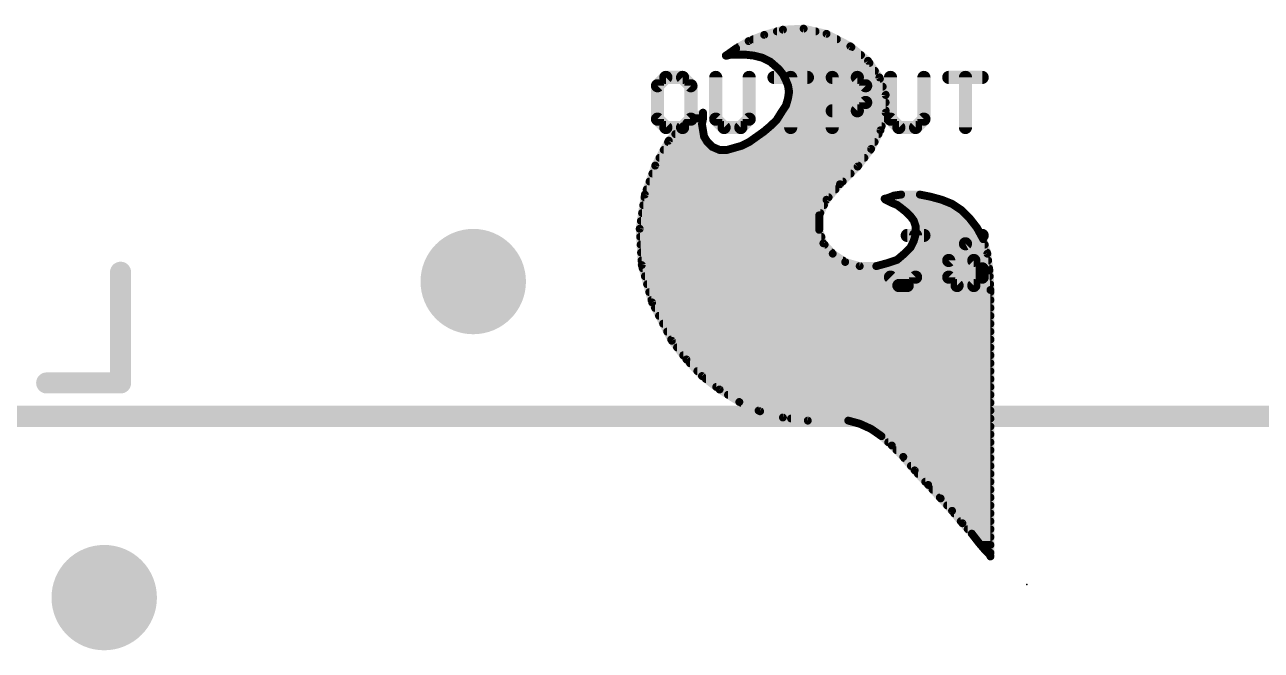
# Model space of a CAD drawing. Extents: x -8 to 103, y -21 to 29.
# Drawn here: x 28.7 to 40.61, y 6.6 to 12.64 of the extents above; entities that cross this region are included whole.
import ezdxf

# ---------------------------------------------------------------- set-up
doc = ezdxf.new("R2010")
doc.units = 0
for name, color, linetype in [('18', 110, 'CONTINUOUS'), ('21', 41, 'CONTINUOUS'), ('22', 40, 'CONTINUOUS'), ('24', 53, 'CONTINUOUS'), ('25', 253, 'CONTINUOUS'), ('27', 253, 'CONTINUOUS')]:
    doc.layers.add(name, color=color, linetype=linetype)

# ---------------------------------------------------------------- blocks, each defined once
blk = doc.blocks.new('ROUNDV')
at = {"const_width": 0.5}
blk.add_lwpolyline([(0, -0.25, 1), (0, 0.25, 1), (0, -0.25)], format="xyb", dxfattribs=at)

msp = doc.modelspace()

# ---------------------------------------------------------------- linework, layer by layer
at = {"layer": '21', "const_width": 0.2032}
msp.add_lwpolyline([(45.625, 8.86), (21.72, 8.86)], dxfattribs=at)
at = {"layer": '22'}
for points, const_width in [([(36.004, 12.589), (36.204, 12.599)], 0.0762), ([(36.204, 12.599), (36.424, 12.549)], 0.0762), ([(35.554, 12.409), (35.674, 12.479)], 0.0762), ([(35.674, 12.479), (35.824, 12.539)], 0.0762), ([(35.7185, 12.4968), (36.5241, 12.4968)], 0.0762), ([(35.824, 12.539), (36.004, 12.589)], 0.0762), ([(35.9464, 12.573), (36.3184, 12.573)], 0.0762), ([(36.424, 12.549), (36.654, 12.429)], 0.0762), ([(35.454, 12.339), (35.484, 12.359)], 0.0762), ([(35.484, 12.359), (35.554, 12.409)], 0.0762), ([(35.5739, 12.4206), (36.6642, 12.4206)], 0.0762), ([(36.654, 12.429), (36.824, 12.289)], 0.0762), ([(35.464, 12.339), (35.454, 12.339)], 0.0762), ([(35.4621, 12.3444), (35.4856, 12.3444)], 0.0762), ([(35.504, 12.349), (35.464, 12.339)], 0.0762), ([(35.634, 12.349), (35.504, 12.349)], 0.0762), ([(35.724, 12.339), (35.634, 12.349)], 0.0762), ([(35.6754, 12.3444), (36.7567, 12.3444)], 0.0762), ([(35.804, 12.319), (35.724, 12.339)], 0.0762), ([(35.884, 12.279), (35.804, 12.319)], 0.0762), ([(35.964, 12.209), (35.884, 12.279)], 0.0762), ([(35.8963, 12.2682), (36.8383, 12.2682)], 0.0762), ([(36.824, 12.289), (36.934, 12.129)], 0.0762), ([(36.004, 12.159), (35.964, 12.209)], 0.0762), ([(35.9776, 12.192), (36.8907, 12.192)], 0.0762), ([(36.034, 12.099), (36.004, 12.159)], 0.0762), ([(36.0256, 12.1158), (36.9387, 12.1158)], 0.0762), ([(36.934, 12.129), (36.994, 11.959)], 0.0762), ([(36.054, 12.049), (36.034, 12.099)], 0.0762), ([(36.064, 11.989), (36.054, 12.049)], 0.0762), ([(36.0556, 12.0396), (36.9656, 12.0396)], 0.0762), ([(36.034, 11.859), (36.054, 11.929)], 0.0762), ([(36.0421, 11.8872), (36.994, 11.8872)], 0.0762), ([(36.054, 11.929), (36.064, 11.989)], 0.0762), ([(36.0597, 11.9634), (36.9924, 11.9634)], 0.0762), ([(36.994, 11.959), (36.994, 11.789)], 0.0762), ([(35.074, 11.689), (35.234, 11.789)], 0.0762), ([(35.234, 11.789), (35.234, 11.779)], 0.0762), ([(35.234, 11.779), (35.234, 11.729)], 0.0762), ([(35.944, 11.719), (35.994, 11.799)], 0.0762), ([(35.994, 11.799), (36.034, 11.859)], 0.0762), ([(36.002, 11.811), (36.994, 11.811)], 0.0762), ([(36.994, 11.789), (36.944, 11.619)], 0.0762), ([(34.904, 11.519), (35.074, 11.689)], 0.0762), ([(35.0436, 11.6586), (35.2274, 11.6586)], 0.0762), ([(35.1473, 11.7348), (35.234, 11.7348)], 0.0762), ([(35.234, 11.729), (35.224, 11.679)], 0.0762), ([(35.224, 11.679), (35.234, 11.619)], 0.0762), ([(35.824, 11.609), (35.894, 11.669)], 0.0762), ([(35.8819, 11.6586), (36.9556, 11.6586)], 0.0762), ([(35.894, 11.669), (35.944, 11.719)], 0.0762), ([(35.9539, 11.7348), (36.9781, 11.7348)], 0.0762), ([(34.9674, 11.5824), (35.2401, 11.5824)], 0.0762), ([(35.234, 11.619), (35.244, 11.559)], 0.0762), ([(35.244, 11.559), (35.274, 11.509)], 0.0762), ([(35.684, 11.509), (35.754, 11.559)], 0.0762), ([(35.754, 11.559), (35.824, 11.609)], 0.0762), ([(35.7868, 11.5824), (36.9257, 11.5824)], 0.0762), ([(36.944, 11.619), (36.854, 11.439)], 0.0762), ([(34.774, 11.279), (34.904, 11.519)], 0.0762), ([(34.8558, 11.43), (35.3917, 11.43)], 0.0762), ([(34.8971, 11.5062), (35.2768, 11.5062)], 0.0762), ([(35.274, 11.509), (35.324, 11.459)], 0.0762), ([(35.324, 11.459), (35.394, 11.429)], 0.0762), ([(35.394, 11.429), (35.464, 11.429)], 0.0762), ([(35.464, 11.429), (35.534, 11.449)], 0.0762), ([(35.4675, 11.43), (36.8471, 11.43)], 0.0762), ([(35.534, 11.449), (35.604, 11.469)], 0.0762), ([(35.604, 11.469), (35.684, 11.509)], 0.0762), ([(35.6784, 11.5062), (36.8876, 11.5062)], 0.0762), ([(36.854, 11.439), (36.724, 11.269)], 0.0762), ([(34.8145, 11.3538), (36.7889, 11.3538)], 0.0762), ([(34.674, 10.999), (34.774, 11.279)], 0.0762), ([(34.7463, 11.2014), (36.6564, 11.2014)], 0.0762), ([(34.7735, 11.2776), (36.7306, 11.2776)], 0.0762), ([(36.724, 11.269), (36.554, 11.099)], 0.0762), ([(34.6919, 11.049), (36.5107, 11.049)], 0.0762), ([(34.7191, 11.1252), (36.5802, 11.1252)], 0.0762), ([(36.554, 11.099), (36.424, 10.949)], 0.0762), ([(34.624, 10.669), (34.674, 10.999)], 0.0762), ([(34.67, 10.9728), (36.4446, 10.9728)], 0.0762), ([(36.424, 10.949), (36.354, 10.799)], 0.0762), ([(36.994, 10.949), (36.984, 10.959)], 0.0762), ([(36.984, 10.959), (36.994, 10.959)], 0.0762), ([(36.994, 10.959), (37.024, 10.969)], 0.0762), ([(37.014, 10.939), (36.994, 10.949)], 0.0762), ([(37.054, 10.919), (37.014, 10.939)], 0.0762), ([(37.024, 10.969), (37.074, 10.989)], 0.0762), ([(37.0335, 10.9728), (37.4467, 10.9728)], 0.0762), ([(37.074, 10.989), (37.144, 10.999)], 0.0762), ([(37.144, 10.999), (37.324, 10.999)], 0.0762), ([(37.324, 10.999), (37.424, 10.979)], 0.0762), ([(37.424, 10.979), (37.534, 10.949)], 0.0762), ([(37.534, 10.949), (37.634, 10.909)], 0.0762), ([(34.6469, 10.8204), (36.364, 10.8204)], 0.0762), ([(34.6585, 10.8966), (36.3995, 10.8966)], 0.0762), ([(37.104, 10.899), (37.054, 10.919)], 0.0762), ([(37.144, 10.869), (37.104, 10.899)], 0.0762), ([(37.1072, 10.8966), (37.6526, 10.8966)], 0.0762), ([(37.194, 10.829), (37.144, 10.869)], 0.0762), ([(37.234, 10.789), (37.194, 10.829)], 0.0762), ([(37.2026, 10.8204), (37.7526, 10.8204)], 0.0762), ([(37.634, 10.909), (37.724, 10.849)], 0.0762), ([(37.724, 10.849), (37.804, 10.769)], 0.0762), ([(34.6354, 10.7442), (36.354, 10.7442)], 0.0762), ([(36.354, 10.799), (36.354, 10.659)], 0.0762), ([(37.264, 10.749), (37.234, 10.789)], 0.0762), ([(37.284, 10.689), (37.264, 10.749)], 0.0762), ([(37.2656, 10.7442), (37.8233, 10.7442)], 0.0762), ([(37.284, 10.619), (37.284, 10.689)], 0.0762), ([(37.804, 10.769), (37.874, 10.679)], 0.0762), ([(34.644, 10.319), (34.624, 10.669)], 0.0762), ([(34.6241, 10.668), (36.354, 10.668)], 0.0762), ([(34.6284, 10.5918), (36.3747, 10.5918)], 0.0762), ([(36.354, 10.659), (36.394, 10.529)], 0.0762), ([(37.264, 10.549), (37.284, 10.619)], 0.0762), ([(37.2762, 10.5918), (37.9216, 10.5918)], 0.0762), ([(37.284, 10.668), (37.88, 10.668)], 0.0762), ([(37.874, 10.679), (37.934, 10.569)], 0.0762), ([(37.934, 10.569), (37.974, 10.429)], 0.0762), ([(34.6328, 10.5156), (36.4061, 10.5156)], 0.0762), ([(36.394, 10.529), (36.484, 10.429)], 0.0762), ([(37.174, 10.429), (37.234, 10.489)], 0.0762), ([(37.234, 10.489), (37.264, 10.549)], 0.0762), ([(37.2473, 10.5156), (37.9493, 10.5156)], 0.0762), ([(34.6371, 10.4394), (36.4746, 10.4394)], 0.0762), ([(34.6415, 10.3632), (36.5827, 10.3632)], 0.0762), ([(36.484, 10.429), (36.604, 10.349)], 0.0762), ([(36.604, 10.349), (36.744, 10.309)], 0.0762), ([(36.904, 10.309), (37.014, 10.339)], 0.0762), ([(37.014, 10.339), (37.104, 10.369)], 0.0762), ([(37.0866, 10.3632), (37.9822, 10.3632)], 0.0762), ([(37.104, 10.369), (37.174, 10.429)], 0.0762), ([(37.1844, 10.4394), (37.971, 10.4394)], 0.0762), ([(37.974, 10.429), (37.994, 10.269)], 0.0762), ([(29.6214, 10.2498), (29.6214, 9.1821)], 0.2032), ([(34.744, 9.959), (34.644, 10.319)], 0.0762), ([(34.6529, 10.287), (37.9918, 10.287)], 0.0762), ([(34.6741, 10.2108), (37.9971, 10.2108)], 0.0762), ([(36.744, 10.309), (36.904, 10.309)], 0.0762), ([(37.994, 10.269), (38.004, 10.079)], 0.0762), ([(34.6952, 10.1346), (38.0011, 10.1346)], 0.0762), ([(34.7164, 10.0584), (38.004, 10.0584)], 0.0762), ([(34.7376, 9.9822), (38.004, 9.9822)], 0.0762), ([(38.004, 10.079), (38.004, 7.509)], 0.0762), ([(34.934, 9.589), (34.744, 9.959)], 0.0762), ([(34.7712, 9.906), (38.004, 9.906)], 0.0762), ([(34.8103, 9.8298), (38.004, 9.8298)], 0.0762), ([(34.8495, 9.7536), (38.004, 9.7536)], 0.0762), ([(34.8886, 9.6774), (38.004, 9.6774)], 0.0762), ([(34.9277, 9.6012), (38.004, 9.6012)], 0.0762), ([(35.074, 9.409), (34.934, 9.589)], 0.0762), ([(34.9838, 9.525), (38.004, 9.525)], 0.0762), ([(35.043, 9.4488), (38.004, 9.4488)], 0.0762), ([(35.224, 9.249), (35.074, 9.409)], 0.0762), ([(35.1081, 9.3726), (38.004, 9.3726)], 0.0762), ([(35.1796, 9.2964), (38.004, 9.2964)], 0.0762), ([(29.6214, 9.1821), (28.9096, 9.1821)], 0.2032), ([(35.394, 9.119), (35.224, 9.249)], 0.0762), ([(35.2617, 9.2202), (38.004, 9.2202)], 0.0762), ([(35.3613, 9.144), (38.004, 9.144)], 0.0762), ([(35.584, 8.999), (35.394, 9.119)], 0.0762), ([(35.4751, 9.0678), (38.004, 9.0678)], 0.0762), ([(35.784, 8.909), (35.584, 8.999)], 0.0762), ([(35.6004, 8.9916), (38.004, 8.9916)], 0.0762), ([(35.7698, 8.9154), (38.004, 8.9154)], 0.0762), ([(36.004, 8.849), (35.784, 8.909)], 0.0762), ([(36.244, 8.819), (36.004, 8.849)], 0.0762), ([(36.0824, 8.8392), (38.004, 8.8392)], 0.0762), ([(36.634, 8.819), (36.244, 8.819)], 0.0762), ([(36.744, 8.789), (36.634, 8.819)], 0.0762), ([(36.854, 8.739), (36.744, 8.789)], 0.0762), ([(36.8012, 8.763), (38.004, 8.763)], 0.0762), ([(36.954, 8.669), (36.854, 8.739)], 0.0762), ([(36.9286, 8.6868), (38.004, 8.6868)], 0.0762), ([(37.054, 8.579), (36.954, 8.669)], 0.0762), ([(37.0189, 8.6106), (38.004, 8.6106)], 0.0762), ([(37.164, 8.469), (37.054, 8.579)], 0.0762), ([(37.0986, 8.5344), (38.004, 8.5344)], 0.0762), ([(37.274, 8.339), (37.164, 8.469)], 0.0762), ([(37.1731, 8.4582), (38.004, 8.4582)], 0.0762), ([(37.2376, 8.382), (38.004, 8.382)], 0.0762), ([(37.404, 8.199), (37.274, 8.339)], 0.0762), ([(37.3048, 8.3058), (38.004, 8.3058)], 0.0762), ([(37.3756, 8.2296), (38.004, 8.2296)], 0.0762), ([(37.524, 8.069), (37.404, 8.199)], 0.0762), ([(37.4461, 8.1534), (38.004, 8.1534)], 0.0762), ([(37.5164, 8.0772), (38.004, 8.0772)], 0.0762), ([(37.634, 7.949), (37.524, 8.069)], 0.0762), ([(37.5863, 8.001), (38.004, 8.001)], 0.0762), ([(37.734, 7.829), (37.634, 7.949)], 0.0762), ([(37.6542, 7.9248), (38.004, 7.9248)], 0.0762), ([(37.7177, 7.8486), (38.004, 7.8486)], 0.0762), ([(37.824, 7.729), (37.734, 7.829)], 0.0762), ([(37.7849, 7.7724), (38.004, 7.7724)], 0.0762), ([(37.894, 7.639), (37.824, 7.729)], 0.0762), ([(37.8495, 7.6962), (38.004, 7.6962)], 0.0762), ([(37.954, 7.569), (37.894, 7.639)], 0.0762), ([(37.9103, 7.62), (38.004, 7.62)], 0.0762), ([(37.994, 7.529), (37.954, 7.569)], 0.0762), ([(37.9792, 7.5438), (38.004, 7.5438)], 0.0762), ([(38.004, 7.509), (37.994, 7.529)], 0.0762)]:
    msp.add_lwpolyline(points, dxfattribs=dict(at, const_width=const_width))
for points, const_width in [([(36.2082, 12.6176, 1), (36.1998, 12.5804)], 0.0381), ([(36.205, 12.58, 1), (36.203, 12.618)], 0.0381), ([(35.6669, 12.4967, 1), (35.6811, 12.4613)], 0.0381), ([(35.6836, 12.4625, 1), (35.6644, 12.4955)], 0.0381), ([(35.7185, 12.5159, 1), (35.7185, 12.4778)], 0.0381), ([(35.8189, 12.5574, 1), (35.8291, 12.5206)], 0.0381), ([(35.8311, 12.5213, 1), (35.8169, 12.5567)], 0.0381), ([(35.9464, 12.5921, 1), (35.9464, 12.554)], 0.0381), ([(36.003, 12.608, 1), (36.005, 12.57)], 0.0381), ([(36.0091, 12.5706, 1), (35.9989, 12.6074)], 0.0381), ([(36.3184, 12.554, 1), (36.3184, 12.5921)], 0.0381), ([(36.4328, 12.5659, 1), (36.4152, 12.5321)], 0.0381), ([(36.4198, 12.5304, 1), (36.4282, 12.5676)], 0.0381), ([(36.5241, 12.4778, 1), (36.5241, 12.5159)], 0.0381), ([(35.4729, 12.3745, 1), (35.4951, 12.3435)], 0.0381), ([(35.4946, 12.3431, 1), (35.4734, 12.3749)], 0.0381), ([(35.5444, 12.4255, 1), (35.5636, 12.3925)], 0.0381), ([(35.5651, 12.3935, 1), (35.5429, 12.4245)], 0.0381), ([(35.5739, 12.4397, 1), (35.5739, 12.4016)], 0.0381), ([(36.6661, 12.4437, 1), (36.6419, 12.4143)], 0.0381), ([(36.6452, 12.4121, 1), (36.6628, 12.4459)], 0.0381), ([(36.6642, 12.4016, 1), (36.6642, 12.4397)], 0.0381), ([(35.4434, 12.3549, 1), (35.4646, 12.3231)], 0.0381), ([(35.454, 12.3581, 1), (35.454, 12.32)], 0.0381), ([(35.4621, 12.3635, 1), (35.4621, 12.3254)], 0.0381), ([(35.4594, 12.3575, 1), (35.4686, 12.3205)], 0.0381), ([(35.464, 12.32, 1), (35.464, 12.3581)], 0.0381), ([(35.504, 12.3681, 1), (35.504, 12.33)], 0.0381), ([(35.4856, 12.3254, 1), (35.4856, 12.3635)], 0.0381), ([(35.5086, 12.3305, 1), (35.4994, 12.3675)], 0.0381), ([(35.6361, 12.3679, 1), (35.6319, 12.3301)], 0.0381), ([(35.634, 12.33, 1), (35.634, 12.3681)], 0.0381), ([(35.6754, 12.3635, 1), (35.6754, 12.3254)], 0.0381), ([(35.7286, 12.3575, 1), (35.7194, 12.3205)], 0.0381), ([(35.7219, 12.3201, 1), (35.7261, 12.3579)], 0.0381), ([(35.8125, 12.336, 1), (35.7955, 12.302)], 0.0381), ([(35.7994, 12.3005, 1), (35.8086, 12.3375)], 0.0381), ([(35.8965, 12.2933, 1), (35.8715, 12.2647)], 0.0381), ([(35.8755, 12.262, 1), (35.8925, 12.296)], 0.0381), ([(35.8963, 12.2873, 1), (35.8963, 12.2492)], 0.0381), ([(36.7567, 12.3254, 1), (36.7567, 12.3635)], 0.0381), ([(36.8397, 12.2998, 1), (36.8083, 12.2782)], 0.0381), ([(36.8119, 12.2743, 1), (36.8361, 12.3037)], 0.0381), ([(36.8383, 12.2492, 1), (36.8383, 12.2873)], 0.0381), ([(35.9789, 12.2209, 1), (35.9491, 12.1971)], 0.0381), ([(35.9515, 12.1947, 1), (35.9765, 12.2233)], 0.0381), ([(35.9776, 12.2111, 1), (35.9776, 12.173)], 0.0381), ([(36.021, 12.1675, 1), (35.987, 12.1505)], 0.0381), ([(35.9891, 12.1471, 1), (36.0189, 12.1709)], 0.0381), ([(36.0256, 12.1349, 1), (36.0256, 12.0968)], 0.0381), ([(36.8907, 12.173, 1), (36.8907, 12.2111)], 0.0381), ([(36.952, 12.1353, 1), (36.916, 12.1227)], 0.0381), ([(36.9183, 12.1182, 1), (36.9497, 12.1398)], 0.0381), ([(36.9387, 12.0968, 1), (36.9387, 12.1349)], 0.0381), ([(36.0517, 12.1061, 1), (36.0163, 12.0919)], 0.0381), ([(36.017, 12.0905, 1), (36.051, 12.1075)], 0.0381), ([(36.0728, 12.0521, 1), (36.0352, 12.0459)], 0.0381), ([(36.0363, 12.0419, 1), (36.0717, 12.0561)], 0.0381), ([(36.0556, 12.0587, 1), (36.0556, 12.0206)], 0.0381), ([(36.9656, 12.0206, 1), (36.9656, 12.0587)], 0.0381), ([(36.0421, 11.9063, 1), (36.0421, 11.8681)], 0.0381), ([(36.0352, 11.9321, 1), (36.0728, 11.9259)], 0.0381), ([(36.0723, 11.9238, 1), (36.0357, 11.9342)], 0.0381), ([(36.0597, 11.9825, 1), (36.0597, 11.9444)], 0.0381), ([(36.0828, 11.9859, 1), (36.0452, 11.9921)], 0.0381), ([(36.0452, 11.9859, 1), (36.0828, 11.9921)], 0.0381), ([(37.013, 11.959, 1), (36.9749, 11.959)], 0.0381), ([(36.976, 11.9527, 1), (37.012, 11.9653)], 0.0381), ([(36.9924, 11.9444, 1), (36.9924, 11.9825)], 0.0381), ([(36.994, 11.8681, 1), (36.994, 11.9063)], 0.0381), ([(35.2531, 11.789, 1), (35.215, 11.789)], 0.0381), ([(35.2531, 11.779, 1), (35.215, 11.779)], 0.0381), ([(35.215, 11.779, 1), (35.2531, 11.779)], 0.0381), ([(35.2441, 11.7728, 1), (35.2239, 11.8052)], 0.0381), ([(35.9781, 11.8096, 1), (36.0099, 11.7884)], 0.0381), ([(36.0102, 11.7889, 1), (35.9778, 11.8091)], 0.0381), ([(36.002, 11.83, 1), (36.002, 11.7919)], 0.0381), ([(36.0157, 11.8642, 1), (36.0523, 11.8538)], 0.0381), ([(36.0499, 11.8484, 1), (36.0181, 11.8696)], 0.0381), ([(36.9749, 11.789, 1), (37.013, 11.789)], 0.0381), ([(37.0123, 11.7836, 1), (36.9757, 11.7944)], 0.0381), ([(36.994, 11.7919, 1), (36.994, 11.83)], 0.0381), ([(35.0436, 11.6776, 1), (35.0436, 11.6395)], 0.0381), ([(35.0639, 11.7052, 1), (35.0841, 11.6728)], 0.0381), ([(35.0875, 11.6755, 1), (35.0605, 11.7025)], 0.0381), ([(35.1473, 11.7538, 1), (35.1473, 11.7157)], 0.0381), ([(35.2428, 11.6821, 1), (35.2052, 11.6759)], 0.0381), ([(35.2053, 11.6827, 1), (35.2427, 11.6753)], 0.0381), ([(35.215, 11.729, 1), (35.2531, 11.729)], 0.0381), ([(35.2527, 11.7253, 1), (35.2153, 11.7327)], 0.0381), ([(35.2274, 11.6395, 1), (35.2274, 11.6776)], 0.0381), ([(35.234, 11.7157, 1), (35.234, 11.7538)], 0.0381), ([(35.8819, 11.6776, 1), (35.8819, 11.6395)], 0.0381), ([(35.8805, 11.6825, 1), (35.9075, 11.6555)], 0.0381), ([(35.9064, 11.6545, 1), (35.8816, 11.6835)], 0.0381), ([(35.9278, 11.7291, 1), (35.9602, 11.7089)], 0.0381), ([(35.9575, 11.7055, 1), (35.9305, 11.7325)], 0.0381), ([(35.9539, 11.7538, 1), (35.9539, 11.7157)], 0.0381), ([(36.9556, 11.6395, 1), (36.9556, 11.6776)], 0.0381), ([(36.9781, 11.7157, 1), (36.9781, 11.7538)], 0.0381), ([(34.9674, 11.6014, 1), (34.9674, 11.5633)], 0.0381), ([(35.2528, 11.6221, 1), (35.2152, 11.6159)], 0.0381), ([(35.2152, 11.6159, 1), (35.2528, 11.6221)], 0.0381), ([(35.2603, 11.5688, 1), (35.2277, 11.5492)], 0.0381), ([(35.2252, 11.5559, 1), (35.2628, 11.5621)], 0.0381), ([(35.2401, 11.5633, 1), (35.2401, 11.6014)], 0.0381), ([(35.7429, 11.5745, 1), (35.7651, 11.5435)], 0.0381), ([(35.7651, 11.5435, 1), (35.7429, 11.5745)], 0.0381), ([(35.7868, 11.6014, 1), (35.7868, 11.5633)], 0.0381), ([(35.8116, 11.6235, 1), (35.8364, 11.5945)], 0.0381), ([(35.8351, 11.5935, 1), (35.8129, 11.6245)], 0.0381), ([(36.9257, 11.6244, 1), (36.9623, 11.6136)], 0.0381), ([(36.9257, 11.5633, 1), (36.9257, 11.6014)], 0.0381), ([(36.961, 11.6105, 1), (36.927, 11.6275)], 0.0381), ([(34.8558, 11.449, 1), (34.8558, 11.4109)], 0.0381), ([(34.8971, 11.5252, 1), (34.8971, 11.4871)], 0.0381), ([(34.8905, 11.5325, 1), (34.9175, 11.5055)], 0.0381), ([(34.9208, 11.5099, 1), (34.8872, 11.5281)], 0.0381), ([(35.2875, 11.5225, 1), (35.2605, 11.4955)], 0.0381), ([(35.2577, 11.4992, 1), (35.2903, 11.5188)], 0.0381), ([(35.2768, 11.4871, 1), (35.2768, 11.5252)], 0.0381), ([(35.3315, 11.4765, 1), (35.3165, 11.4415)], 0.0381), ([(35.3105, 11.4455, 1), (35.3375, 11.4725)], 0.0381), ([(35.394, 11.4481, 1), (35.394, 11.41)], 0.0381), ([(35.3865, 11.4115, 1), (35.4015, 11.4465)], 0.0381), ([(35.3917, 11.4109, 1), (35.3917, 11.449)], 0.0381), ([(35.4588, 11.4473, 1), (35.4692, 11.4107)], 0.0381), ([(35.4675, 11.449, 1), (35.4675, 11.4109)], 0.0381), ([(35.464, 11.41, 1), (35.464, 11.4481)], 0.0381), ([(35.5288, 11.4673, 1), (35.5392, 11.4307)], 0.0381), ([(35.5392, 11.4307, 1), (35.5288, 11.4673)], 0.0381), ([(35.5955, 11.486, 1), (35.6125, 11.452)], 0.0381), ([(35.6092, 11.4507, 1), (35.5988, 11.4873)], 0.0381), ([(35.6784, 11.5252, 1), (35.6784, 11.4871)], 0.0381), ([(35.6729, 11.5245, 1), (35.6951, 11.4935)], 0.0381), ([(35.6925, 11.492, 1), (35.6755, 11.526)], 0.0381), ([(36.837, 11.4475, 1), (36.871, 11.4305)], 0.0381), ([(36.8691, 11.4274, 1), (36.8389, 11.4506)], 0.0381), ([(36.8471, 11.4109, 1), (36.8471, 11.449)], 0.0381), ([(36.8876, 11.4871, 1), (36.8876, 11.5252)], 0.0381), ([(34.8145, 11.3728, 1), (34.8145, 11.3347)], 0.0381), ([(36.7889, 11.3347, 1), (36.7889, 11.3728)], 0.0381), ([(34.7463, 11.2205, 1), (34.7463, 11.1824)], 0.0381), ([(34.7735, 11.2967, 1), (34.7735, 11.2586)], 0.0381), ([(34.7572, 11.2881, 1), (34.7908, 11.2699)], 0.0381), ([(34.7919, 11.2726, 1), (34.7561, 11.2854)], 0.0381), ([(36.6564, 11.1824, 1), (36.6564, 11.2205)], 0.0381), ([(36.7089, 11.2806, 1), (36.7391, 11.2574)], 0.0381), ([(36.7375, 11.2555, 1), (36.7105, 11.2825)], 0.0381), ([(36.7306, 11.2586, 1), (36.7306, 11.2967)], 0.0381), ([(34.6919, 11.0681, 1), (34.6919, 11.03)], 0.0381), ([(34.7191, 11.1443, 1), (34.7191, 11.1062)], 0.0381), ([(36.5107, 11.03, 1), (36.5107, 11.0681)], 0.0381), ([(36.5405, 11.1125, 1), (36.5675, 11.0855)], 0.0381), ([(36.5684, 11.0865, 1), (36.5396, 11.1115)], 0.0381), ([(36.5802, 11.1062, 1), (36.5802, 11.1443)], 0.0381), ([(34.67, 10.9919, 1), (34.67, 10.9538)], 0.0381), ([(34.6561, 11.0054, 1), (34.6919, 10.9926)], 0.0381), ([(34.6928, 10.9961, 1), (34.6552, 11.0019)], 0.0381), ([(36.4096, 10.9615, 1), (36.4384, 10.9365)], 0.0381), ([(36.4413, 10.9409, 1), (36.4067, 10.9571)], 0.0381), ([(36.4446, 10.9538, 1), (36.4446, 10.9919)], 0.0381), ([(36.9975, 10.9725, 1), (36.9705, 10.9455)], 0.0381), ([(36.984, 10.9781, 1), (36.984, 10.94)], 0.0381), ([(36.988, 10.9771, 1), (37, 10.9409)], 0.0381), ([(37.0025, 10.966, 1), (36.9855, 10.932)], 0.0381), ([(36.9805, 10.9355, 1), (37.0075, 10.9625)], 0.0381), ([(36.994, 10.94, 1), (36.994, 10.9781)], 0.0381), ([(37.0225, 10.956, 1), (37.0055, 10.922)], 0.0381), ([(37.0169, 10.9867, 1), (37.0311, 10.9513)], 0.0381), ([(37.0055, 10.922, 1), (37.0225, 10.956)], 0.0381), ([(37.0335, 10.9919, 1), (37.0335, 10.9538)], 0.0381), ([(37.03, 10.9509, 1), (37.018, 10.9871)], 0.0381), ([(37.0713, 11.0079, 1), (37.0767, 10.9701)], 0.0381), ([(37.0811, 10.9713, 1), (37.0669, 11.0067)], 0.0381), ([(37.144, 11.0181, 1), (37.144, 10.98)], 0.0381), ([(37.1467, 10.9801, 1), (37.1413, 11.0179)], 0.0381), ([(37.3277, 11.0177, 1), (37.3203, 10.9803)], 0.0381), ([(37.324, 10.98, 1), (37.324, 11.0181)], 0.0381), ([(37.429, 10.9974, 1), (37.419, 10.9606)], 0.0381), ([(37.4203, 10.9603, 1), (37.4277, 10.9977)], 0.0381), ([(37.4467, 10.9538, 1), (37.4467, 10.9919)], 0.0381), ([(37.5411, 10.9667, 1), (37.5269, 10.9313)], 0.0381), ([(37.529, 10.9306, 1), (37.539, 10.9674)], 0.0381), ([(34.6469, 10.8395, 1), (34.6469, 10.8014)], 0.0381), ([(34.6585, 10.9157, 1), (34.6585, 10.8776)], 0.0381), ([(36.364, 10.8014, 1), (36.364, 10.8395)], 0.0381), ([(36.3995, 10.8776, 1), (36.3995, 10.9157)], 0.0381), ([(37.0611, 10.9367, 1), (37.0469, 10.9013)], 0.0381), ([(37.0455, 10.902, 1), (37.0625, 10.936)], 0.0381), ([(37.1154, 10.9142, 1), (37.0926, 10.8838)], 0.0381), ([(37.1072, 10.9157, 1), (37.1072, 10.8776)], 0.0381), ([(37.0969, 10.8813, 1), (37.1111, 10.9167)], 0.0381), ([(37.1559, 10.8839, 1), (37.1321, 10.8541)], 0.0381), ([(37.1326, 10.8538, 1), (37.1554, 10.8842)], 0.0381), ([(37.2075, 10.8425, 1), (37.1805, 10.8155)], 0.0381), ([(37.1821, 10.8141, 1), (37.2059, 10.8439)], 0.0381), ([(37.2026, 10.8395, 1), (37.2026, 10.8014)], 0.0381), ([(37.6446, 10.9249, 1), (37.6234, 10.8931)], 0.0381), ([(37.6269, 10.8913, 1), (37.6411, 10.9267)], 0.0381), ([(37.6526, 10.8776, 1), (37.6526, 10.9157)], 0.0381), ([(37.7375, 10.8625, 1), (37.7105, 10.8355)], 0.0381), ([(37.7134, 10.8331, 1), (37.7346, 10.8649)], 0.0381), ([(37.7526, 10.8014, 1), (37.7526, 10.8395)], 0.0381), ([(34.6354, 10.7633, 1), (34.6354, 10.7252)], 0.0381), ([(36.373, 10.799, 1), (36.3349, 10.799)], 0.0381), ([(36.3367, 10.8071, 1), (36.3713, 10.7909)], 0.0381), ([(36.354, 10.7252, 1), (36.354, 10.7633)], 0.0381), ([(37.2492, 10.8004, 1), (37.2188, 10.7776)], 0.0381), ([(37.2205, 10.7755, 1), (37.2475, 10.8025)], 0.0381), ([(37.2821, 10.755, 1), (37.2459, 10.743)], 0.0381), ([(37.2656, 10.7633, 1), (37.2656, 10.7252)], 0.0381), ([(37.2488, 10.7376, 1), (37.2792, 10.7604)], 0.0381), ([(37.303, 10.689, 1), (37.2649, 10.689)], 0.0381), ([(37.819, 10.7807, 1), (37.789, 10.7573)], 0.0381), ([(37.7905, 10.7555, 1), (37.8175, 10.7825)], 0.0381), ([(37.8233, 10.7252, 1), (37.8233, 10.7633)], 0.0381), ([(34.643, 10.6701, 1), (34.605, 10.6679)], 0.0381), ([(34.6052, 10.6719, 1), (34.6428, 10.6661)], 0.0381), ([(34.6241, 10.6871, 1), (34.6241, 10.649)], 0.0381), ([(34.6284, 10.6109, 1), (34.6284, 10.5728)], 0.0381), ([(36.3349, 10.659, 1), (36.373, 10.659)], 0.0381), ([(36.3722, 10.6646, 1), (36.3358, 10.6534)], 0.0381), ([(36.354, 10.649, 1), (36.354, 10.6871)], 0.0381), ([(36.3747, 10.5728, 1), (36.3747, 10.6109)], 0.0381), ([(37.2762, 10.6109, 1), (37.2762, 10.5728)], 0.0381), ([(37.2649, 10.619, 1), (37.303, 10.619)], 0.0381), ([(37.284, 10.6871, 1), (37.284, 10.649)], 0.0381), ([(37.3023, 10.6138, 1), (37.2657, 10.6242)], 0.0381), ([(37.2659, 10.683, 1), (37.3021, 10.695)], 0.0381), ([(37.8907, 10.6881, 1), (37.8573, 10.6699)], 0.0381), ([(37.859, 10.6673, 1), (37.889, 10.6907)], 0.0381), ([(37.88, 10.649, 1), (37.88, 10.6871)], 0.0381), ([(37.9523, 10.5742, 1), (37.9157, 10.5638)], 0.0381), ([(37.9216, 10.5728, 1), (37.9216, 10.6109)], 0.0381), ([(34.6328, 10.5347, 1), (34.6328, 10.4966)], 0.0381), ([(36.4082, 10.5417, 1), (36.3798, 10.5163)], 0.0381), ([(36.3758, 10.5234, 1), (36.4122, 10.5346)], 0.0381), ([(36.4061, 10.4966, 1), (36.4061, 10.5347)], 0.0381), ([(37.217, 10.4975, 1), (37.251, 10.4805)], 0.0381), ([(37.2475, 10.4755, 1), (37.2205, 10.5025)], 0.0381), ([(37.2473, 10.5347, 1), (37.2473, 10.4966)], 0.0381), ([(37.2457, 10.5542, 1), (37.2823, 10.5438)], 0.0381), ([(37.281, 10.5405, 1), (37.247, 10.5575)], 0.0381), ([(37.9173, 10.5599, 1), (37.9507, 10.5781)], 0.0381), ([(37.9493, 10.4966, 1), (37.9493, 10.5347)], 0.0381), ([(34.6371, 10.4585, 1), (34.6371, 10.4204)], 0.0381), ([(34.6415, 10.3823, 1), (34.6415, 10.3442)], 0.0381), ([(36.4946, 10.4449, 1), (36.4734, 10.4131)], 0.0381), ([(36.4698, 10.4163, 1), (36.4982, 10.4417)], 0.0381), ([(36.4746, 10.4204, 1), (36.4746, 10.4585)], 0.0381), ([(36.5827, 10.3442, 1), (36.5827, 10.3823)], 0.0381), ([(36.6092, 10.3673, 1), (36.5988, 10.3307)], 0.0381), ([(36.5934, 10.3331, 1), (36.6146, 10.3649)], 0.0381), ([(37.008, 10.3571, 1), (37.02, 10.3209)], 0.0381), ([(37.019, 10.3206, 1), (37.009, 10.3574)], 0.0381), ([(37.0866, 10.3823, 1), (37.0866, 10.3442)], 0.0381), ([(37.0916, 10.3835, 1), (37.1164, 10.3545)], 0.0381), ([(37.11, 10.3509, 1), (37.098, 10.3871)], 0.0381), ([(37.1605, 10.4425, 1), (37.1875, 10.4155)], 0.0381), ([(37.1864, 10.4145, 1), (37.1616, 10.4435)], 0.0381), ([(37.1844, 10.4585, 1), (37.1844, 10.4204)], 0.0381), ([(37.9929, 10.4314, 1), (37.9551, 10.4266)], 0.0381), ([(37.9557, 10.4238, 1), (37.9923, 10.4342)], 0.0381), ([(37.971, 10.4204, 1), (37.971, 10.4585)], 0.0381), ([(37.9822, 10.3442, 1), (37.9822, 10.3823)], 0.0381), ([(29.6722, 10.2498, 1), (29.5706, 10.2498)], 0.1016), ([(34.6624, 10.3241, 1), (34.6256, 10.3139)], 0.0381), ([(34.625, 10.3179, 1), (34.663, 10.3201)], 0.0381), ([(34.6529, 10.3061, 1), (34.6529, 10.268)], 0.0381), ([(34.6741, 10.2299, 1), (34.6741, 10.1918)], 0.0381), ([(36.744, 10.3281, 1), (36.744, 10.29)], 0.0381), ([(36.7388, 10.2907, 1), (36.7492, 10.3273)], 0.0381), ([(36.899, 10.3274, 1), (36.909, 10.2906)], 0.0381), ([(36.904, 10.29, 1), (36.904, 10.3281)], 0.0381), ([(38.013, 10.27, 1), (37.975, 10.268)], 0.0381), ([(37.9751, 10.2666, 1), (38.0129, 10.2714)], 0.0381), ([(37.9918, 10.268, 1), (37.9918, 10.3061)], 0.0381), ([(37.9971, 10.1918, 1), (37.9971, 10.2299)], 0.0381), ([(34.6952, 10.1537, 1), (34.6952, 10.1156)], 0.0381), ([(38.0011, 10.1156, 1), (38.0011, 10.1537)], 0.0381), ([(34.7164, 10.0775, 1), (34.7164, 10.0394)], 0.0381), ([(34.7376, 10.0013, 1), (34.7376, 9.9632)], 0.0381), ([(38.0231, 10.079, 1), (37.985, 10.079)], 0.0381), ([(37.985, 10.078, 1), (38.023, 10.08)], 0.0381), ([(38.004, 10.0394, 1), (38.004, 10.0775)], 0.0381), ([(38.004, 9.9632, 1), (38.004, 10.0013)], 0.0381), ([(34.7609, 9.9677, 1), (34.7271, 9.9503)], 0.0381), ([(34.7256, 9.9539, 1), (34.7624, 9.9641)], 0.0381), ([(34.7712, 9.9251, 1), (34.7712, 9.887)], 0.0381), ([(38.004, 9.887, 1), (38.004, 9.9251)], 0.0381), ([(34.8103, 9.8489, 1), (34.8103, 9.8108)], 0.0381), ([(34.8495, 9.7727, 1), (34.8495, 9.7346)], 0.0381), ([(38.004, 9.8108, 1), (38.004, 9.8489)], 0.0381), ([(38.004, 9.7346, 1), (38.004, 9.7727)], 0.0381), ([(34.8886, 9.6965, 1), (34.8886, 9.6584)], 0.0381), ([(38.004, 9.6584, 1), (38.004, 9.6965)], 0.0381), ([(34.9277, 9.6203, 1), (34.9277, 9.5822)], 0.0381), ([(34.949, 9.6007, 1), (34.919, 9.5773)], 0.0381), ([(34.9171, 9.5803, 1), (34.9509, 9.5977)], 0.0381), ([(34.9838, 9.5441, 1), (34.9838, 9.506)], 0.0381), ([(38.004, 9.5822, 1), (38.004, 9.6203)], 0.0381), ([(38.004, 9.506, 1), (38.004, 9.5441)], 0.0381), ([(35.043, 9.4679, 1), (35.043, 9.4298)], 0.0381), ([(35.0879, 9.422, 1), (35.0601, 9.396)], 0.0381), ([(35.059, 9.3973, 1), (35.089, 9.4207)], 0.0381), ([(38.004, 9.4298, 1), (38.004, 9.4679)], 0.0381), ([(35.1081, 9.3917, 1), (35.1081, 9.3536)], 0.0381), ([(35.1796, 9.3155, 1), (35.1796, 9.2774)], 0.0381), ([(38.004, 9.3536, 1), (38.004, 9.3917)], 0.0381), ([(38.004, 9.2774, 1), (38.004, 9.3155)], 0.0381), ([(28.9096, 9.2329, 1), (28.9096, 9.1313)], 0.1016), ([(29.5706, 9.1821, 1), (29.6722, 9.1821)], 0.1016), ([(29.6214, 9.1313, 1), (29.6214, 9.2329)], 0.1016), ([(35.2356, 9.2641, 1), (35.2124, 9.2339)], 0.0381), ([(35.2101, 9.236, 1), (35.2379, 9.262)], 0.0381), ([(35.2617, 9.2393, 1), (35.2617, 9.2012)], 0.0381), ([(35.3613, 9.1631, 1), (35.3613, 9.125)], 0.0381), ([(38.004, 9.2012, 1), (38.004, 9.2393)], 0.0381), ([(38.004, 9.125, 1), (38.004, 9.1631)], 0.0381), ([(35.4042, 9.1351, 1), (35.3838, 9.1029)], 0.0381), ([(35.3824, 9.1039, 1), (35.4056, 9.1341)], 0.0381), ([(35.4751, 9.0869, 1), (35.4751, 9.0488)], 0.0381), ([(38.004, 9.0488, 1), (38.004, 9.0869)], 0.0381), ([(35.5918, 9.0164, 1), (35.5762, 8.9816)], 0.0381), ([(35.5738, 8.9829, 1), (35.5942, 9.0151)], 0.0381), ([(35.6004, 9.0107, 1), (35.6004, 8.9726)], 0.0381), ([(35.7698, 8.9345, 1), (35.7698, 8.8963)], 0.0381), ([(35.789, 8.9274, 1), (35.779, 8.8906)], 0.0381), ([(35.7762, 8.8916, 1), (35.7918, 8.9264)], 0.0381), ([(38.004, 8.9726, 1), (38.004, 9.0107)], 0.0381), ([(38.004, 8.8963, 1), (38.004, 8.9345)], 0.0381), ([(36.0064, 8.8679, 1), (36.0016, 8.8301)], 0.0381), ([(35.999, 8.8306, 1), (36.009, 8.8674)], 0.0381), ([(36.0824, 8.8582, 1), (36.0824, 8.8201)], 0.0381), ([(36.244, 8.8381, 1), (36.244, 8.8)], 0.0381), ([(36.2416, 8.8001, 1), (36.2464, 8.8379)], 0.0381), ([(36.639, 8.8374, 1), (36.629, 8.8006)], 0.0381), ([(36.634, 8.8, 1), (36.634, 8.8381)], 0.0381), ([(36.7519, 8.8063, 1), (36.7361, 8.7717)], 0.0381), ([(36.739, 8.7706, 1), (36.749, 8.8074)], 0.0381), ([(38.004, 8.8201, 1), (38.004, 8.8582)], 0.0381), ([(36.8012, 8.782, 1), (36.8012, 8.7439)], 0.0381), ([(36.8649, 8.7546, 1), (36.8431, 8.7234)], 0.0381), ([(36.8461, 8.7217, 1), (36.8619, 8.7563)], 0.0381), ([(36.9286, 8.7058, 1), (36.9286, 8.6677)], 0.0381), ([(36.9667, 8.6832, 1), (36.9413, 8.6548)], 0.0381), ([(36.9431, 8.6534, 1), (36.9649, 8.6846)], 0.0381), ([(38.004, 8.7439, 1), (38.004, 8.782)], 0.0381), ([(38.004, 8.6677, 1), (38.004, 8.7058)], 0.0381), ([(37.0189, 8.6296, 1), (37.0189, 8.5915)], 0.0381), ([(37.0675, 8.5925, 1), (37.0405, 8.5655)], 0.0381), ([(37.0413, 8.5648, 1), (37.0667, 8.5932)], 0.0381), ([(38.004, 8.5915, 1), (38.004, 8.6296)], 0.0381), ([(37.0986, 8.5534, 1), (37.0986, 8.5153)], 0.0381), ([(37.1785, 8.4813, 1), (37.1495, 8.4567)], 0.0381), ([(37.1505, 8.4555, 1), (37.1775, 8.4825)], 0.0381), ([(37.1731, 8.4772, 1), (37.1731, 8.4391)], 0.0381), ([(38.004, 8.5153, 1), (38.004, 8.5534)], 0.0381), ([(38.004, 8.4391, 1), (38.004, 8.4772)], 0.0381), ([(37.2376, 8.401, 1), (37.2376, 8.3629)], 0.0381), ([(37.288, 8.352, 1), (37.26, 8.326)], 0.0381), ([(37.2595, 8.3267, 1), (37.2885, 8.3513)], 0.0381), ([(37.3048, 8.3248, 1), (37.3048, 8.2867)], 0.0381), ([(38.004, 8.3629, 1), (38.004, 8.401)], 0.0381), ([(38.004, 8.2867, 1), (38.004, 8.3248)], 0.0381), ([(37.3756, 8.2486, 1), (37.3756, 8.2105)], 0.0381), ([(37.418, 8.2119, 1), (37.39, 8.1861)], 0.0381), ([(37.39, 8.186, 1), (37.418, 8.212)], 0.0381), ([(38.004, 8.2105, 1), (38.004, 8.2486)], 0.0381), ([(37.4461, 8.1724, 1), (37.4461, 8.1343)], 0.0381), ([(37.5164, 8.0963, 1), (37.5164, 8.0582)], 0.0381), ([(37.538, 8.0819, 1), (37.51, 8.0561)], 0.0381), ([(38.004, 8.1343, 1), (38.004, 8.1724)], 0.0381), ([(38.004, 8.0582, 1), (38.004, 8.0963)], 0.0381), ([(37.51, 8.0561, 1), (37.538, 8.0819)], 0.0381), ([(37.5863, 8.0201, 1), (37.5863, 7.982)], 0.0381), ([(37.6486, 7.9612, 1), (37.6194, 7.9368)], 0.0381), ([(38.004, 7.982, 1), (38.004, 8.0201)], 0.0381), ([(37.62, 7.9361, 1), (37.648, 7.9619)], 0.0381), ([(37.6542, 7.9439, 1), (37.6542, 7.9058)], 0.0381), ([(37.7177, 7.8677, 1), (37.7177, 7.8296)], 0.0381), ([(37.7482, 7.8417, 1), (37.7198, 7.8163)], 0.0381), ([(38.004, 7.9058, 1), (38.004, 7.9439)], 0.0381), ([(38.004, 7.8296, 1), (38.004, 7.8677)], 0.0381), ([(37.7194, 7.8168, 1), (37.7486, 7.8412)], 0.0381), ([(37.7849, 7.7915, 1), (37.7849, 7.7534)], 0.0381), ([(37.839, 7.7407, 1), (37.809, 7.7173)], 0.0381), ([(37.8098, 7.7163, 1), (37.8382, 7.7417)], 0.0381), ([(38.004, 7.7534, 1), (38.004, 7.7915)], 0.0381), ([(37.8495, 7.7153, 1), (37.8495, 7.6772)], 0.0381), ([(37.9085, 7.6514, 1), (37.8795, 7.6266)], 0.0381), ([(37.879, 7.6273, 1), (37.909, 7.6507)], 0.0381), ([(37.9103, 7.6391, 1), (37.9103, 7.601)], 0.0381), ([(38.004, 7.6772, 1), (38.004, 7.7153)], 0.0381), ([(38.004, 7.601, 1), (38.004, 7.6391)], 0.0381), ([(37.9675, 7.5825, 1), (37.9405, 7.5555)], 0.0381), ([(37.9395, 7.5566, 1), (37.9685, 7.5814)], 0.0381), ([(37.9792, 7.5629, 1), (37.9792, 7.5248)], 0.0381), ([(38.011, 7.5375, 1), (37.977, 7.5205)], 0.0381), ([(37.9805, 7.5155, 1), (38.0075, 7.5425)], 0.0381), ([(37.985, 7.509, 1), (38.0231, 7.509)], 0.0381), ([(37.987, 7.5005, 1), (38.021, 7.5175)], 0.0381), ([(38.004, 7.5248, 1), (38.004, 7.5629)], 0.0381)]:
    msp.add_lwpolyline(points, format="xyb", dxfattribs=dict(at, const_width=const_width))
at = {"layer": '24'}
msp.add_point((38.354, 7.239), dxfattribs=at)
at = {"layer": '25', "const_width": 0.127}
for points in [[(37.2019, 10.6049), (37.3629, 10.6049)], [(37.2824, 10.2024), (37.2824, 10.6049)], [(37.9242, 10.6049), (37.7632, 10.5244)], [(37.7632, 10.5244), (37.6022, 10.3634)], [(37.6022, 10.3634), (37.6022, 10.2024)], [(37.8437, 10.3634), (37.6022, 10.3634)], [(37.9242, 10.2829), (37.8437, 10.3634)], [(37.0409, 10.2024), (37.1214, 10.1219)], [(37.2019, 10.1219), (37.2824, 10.2024)], [(37.6022, 10.2024), (37.6827, 10.1219)], [(37.8437, 10.1219), (37.9242, 10.2024)], [(37.9242, 10.2024), (37.9242, 10.2829)], [(37.1214, 10.1219), (37.2019, 10.1219)], [(37.6827, 10.1219), (37.8437, 10.1219)]]:
    msp.add_lwpolyline(points, dxfattribs=at)
at = {"layer": '25', "const_width": 0.0635}
for points in [[(37.2019, 10.6367, 1), (37.2019, 10.5732)], [(37.3141, 10.6049, 1), (37.2506, 10.6049)], [(37.3629, 10.5732, 1), (37.3629, 10.6367)], [(37.9384, 10.5765, 1), (37.91, 10.6333)], [(37.749, 10.5528, 1), (37.7774, 10.496)], [(37.7856, 10.502, 1), (37.7407, 10.5469)], [(37.6339, 10.3634, 1), (37.5704, 10.3634)], [(37.6022, 10.3952, 1), (37.6022, 10.3317)], [(37.5797, 10.3859, 1), (37.6246, 10.341)], [(37.8661, 10.3859, 1), (37.8212, 10.341)], [(37.8437, 10.3317, 1), (37.8437, 10.3952)], [(37.0633, 10.2249, 1), (37.0184, 10.1799)], [(37.3048, 10.1799, 1), (37.2599, 10.2249)], [(37.6246, 10.2249, 1), (37.5797, 10.1799)], [(37.9559, 10.2829, 1), (37.8924, 10.2829)], [(37.9017, 10.2605, 1), (37.9466, 10.3054)], [(37.9466, 10.1799, 1), (37.9017, 10.2249)], [(37.1214, 10.1537, 1), (37.1214, 10.0901)], [(37.0989, 10.0994, 1), (37.1438, 10.1444)], [(37.1794, 10.1444, 1), (37.2243, 10.0994)], [(37.2019, 10.0901, 1), (37.2019, 10.1537)], [(37.2506, 10.2024, 1), (37.3141, 10.2024)], [(37.5704, 10.2024, 1), (37.6339, 10.2024)], [(37.6827, 10.1537, 1), (37.6827, 10.0901)], [(37.6602, 10.0994, 1), (37.7051, 10.1444)], [(37.8212, 10.1444, 1), (37.8661, 10.0994)], [(37.8437, 10.0901, 1), (37.8437, 10.1537)], [(37.8924, 10.2024, 1), (37.9559, 10.2024)]]:
    msp.add_lwpolyline(points, format="xyb", dxfattribs=at)
at = {"layer": '27', "const_width": 0.127}
for points in [[(34.8761, 12.1289), (34.7956, 12.0484)], [(35.0371, 12.1289), (34.8761, 12.1289)], [(35.1176, 12.0484), (35.0371, 12.1289)], [(35.3569, 12.1289), (35.3569, 11.7264)], [(35.6789, 11.7264), (35.6789, 12.1289)], [(35.9183, 12.1289), (36.2403, 12.1289)], [(36.0793, 11.6459), (36.0793, 12.1289)], [(36.4796, 11.6459), (36.4796, 12.1289)], [(36.4796, 12.1289), (36.7211, 12.1289)], [(36.7211, 12.1289), (36.8016, 12.0484)], [(37.0409, 12.1289), (37.0409, 11.7264)], [(37.3629, 11.7264), (37.3629, 12.1289)], [(37.6022, 12.1289), (37.9242, 12.1289)], [(37.7632, 11.6459), (37.7632, 12.1289)], [(34.7956, 12.0484), (34.7956, 11.7264)], [(35.1176, 11.7264), (35.1176, 12.0484)], [(36.8016, 12.0484), (36.8016, 11.8874)], [(36.8016, 11.8874), (36.7211, 11.8069)], [(36.7211, 11.8069), (36.4796, 11.8069)], [(34.7956, 11.7264), (34.8761, 11.6459)], [(34.8761, 11.6459), (35.0371, 11.6459)], [(35.0371, 11.6459), (35.1176, 11.7264)], [(35.3569, 11.7264), (35.4374, 11.6459)], [(35.4374, 11.6459), (35.5984, 11.6459)], [(35.5984, 11.6459), (35.6789, 11.7264)], [(37.0409, 11.7264), (37.1214, 11.6459)], [(37.1214, 11.6459), (37.2824, 11.6459)], [(37.2824, 11.6459), (37.3629, 11.7264)]]:
    msp.add_lwpolyline(points, dxfattribs=at)
at = {"layer": '27', "const_width": 0.0635}
for points in [[(34.8761, 12.1607, 1), (34.8761, 12.0972)], [(34.8986, 12.1065, 1), (34.8537, 12.1514)], [(35.0596, 12.1514, 1), (35.0147, 12.1065)], [(35.0371, 12.0972, 1), (35.0371, 12.1607)], [(35.3887, 12.1289, 1), (35.3252, 12.1289)], [(35.7107, 12.1289, 1), (35.6472, 12.1289)], [(35.9183, 12.1607, 1), (35.9183, 12.0972)], [(36.111, 12.1289, 1), (36.0475, 12.1289)], [(36.2403, 12.0972, 1), (36.2403, 12.1607)], [(36.5113, 12.1289, 1), (36.4478, 12.1289)], [(36.4796, 12.1607, 1), (36.4796, 12.0972)], [(36.7435, 12.1514, 1), (36.6986, 12.1065)], [(36.7211, 12.0972, 1), (36.7211, 12.1607)], [(37.0726, 12.1289, 1), (37.0091, 12.1289)], [(37.3946, 12.1289, 1), (37.3311, 12.1289)], [(37.6022, 12.1607, 1), (37.6022, 12.0972)], [(37.7949, 12.1289, 1), (37.7314, 12.1289)], [(37.9242, 12.0972, 1), (37.9242, 12.1607)], [(34.8274, 12.0484, 1), (34.7639, 12.0484)], [(34.7732, 12.0709, 1), (34.8181, 12.026)], [(35.1494, 12.0484, 1), (35.0859, 12.0484)], [(35.0952, 12.026, 1), (35.1401, 12.0709)], [(36.8333, 12.0484, 1), (36.7698, 12.0484)], [(36.7791, 12.026, 1), (36.824, 12.0709)], [(36.7698, 11.8874, 1), (36.8333, 11.8874)], [(36.824, 11.865, 1), (36.7791, 11.9099)], [(36.4796, 11.8387, 1), (36.4796, 11.7752)], [(36.6986, 11.8294, 1), (36.7435, 11.7845)], [(36.7211, 11.7752, 1), (36.7211, 11.8387)], [(34.8181, 11.7489, 1), (34.7732, 11.7039)], [(34.7639, 11.7264, 1), (34.8274, 11.7264)], [(34.8761, 11.6777, 1), (34.8761, 11.6142)], [(34.8537, 11.6234, 1), (34.8986, 11.6684)], [(35.0147, 11.6684, 1), (35.0596, 11.6234)], [(35.0371, 11.6142, 1), (35.0371, 11.6777)], [(35.0859, 11.7264, 1), (35.1494, 11.7264)], [(35.1401, 11.7039, 1), (35.0952, 11.7489)], [(35.3794, 11.7489, 1), (35.3345, 11.7039)], [(35.3252, 11.7264, 1), (35.3887, 11.7264)], [(35.4374, 11.6777, 1), (35.4374, 11.6142)], [(35.415, 11.6234, 1), (35.4599, 11.6684)], [(35.576, 11.6684, 1), (35.6209, 11.6234)], [(35.5984, 11.6142, 1), (35.5984, 11.6777)], [(35.6472, 11.7264, 1), (35.7107, 11.7264)], [(35.7014, 11.7039, 1), (35.6565, 11.7489)], [(36.0475, 11.6459, 1), (36.111, 11.6459)], [(36.4478, 11.6459, 1), (36.5113, 11.6459)], [(37.0633, 11.7489, 1), (37.0184, 11.7039)], [(37.0091, 11.7264, 1), (37.0726, 11.7264)], [(37.1214, 11.6777, 1), (37.1214, 11.6142)], [(37.0989, 11.6234, 1), (37.1438, 11.6684)], [(37.2599, 11.6684, 1), (37.3048, 11.6234)], [(37.2824, 11.6142, 1), (37.2824, 11.6777)], [(37.3311, 11.7264, 1), (37.3946, 11.7264)], [(37.3853, 11.7039, 1), (37.3404, 11.7489)], [(37.7314, 11.6459, 1), (37.7949, 11.6459)]]:
    msp.add_lwpolyline(points, format="xyb", dxfattribs=at)

# ---------------------------------------------------------------- block references
at = {"layer": '18', "xscale": 1.016, "yscale": 1.016}
for p in [(33.02, 10.16), (33.02, 10.16), (29.464, 7.112), (29.464, 7.112)]:
    msp.add_blockref('ROUNDV', p, dxfattribs=at)

doc.saveas('drawing.dxf')
